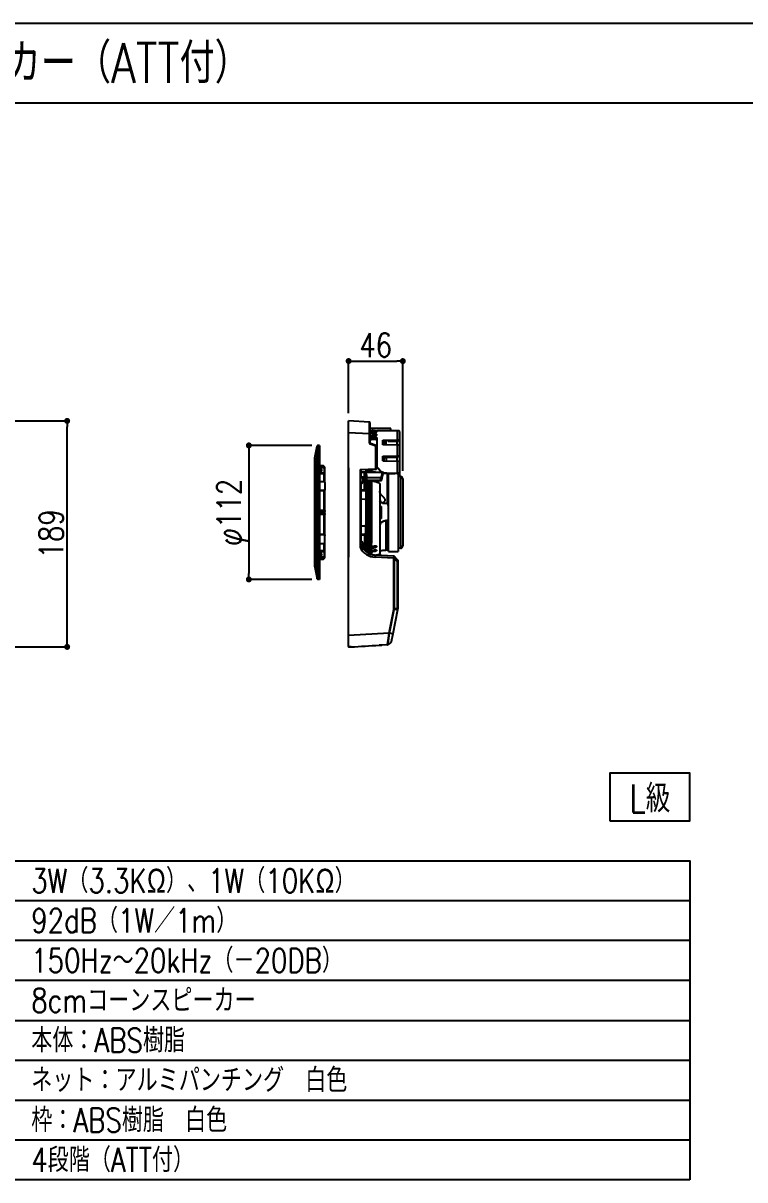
# Model space of a CAD drawing. Header units: millimetres. Extents: x 14 to 828, y 15 to 581.
# Drawn here: x 566.5 to 656.9, y 186.4 to 331.4 of the extents above; entities that cross this region are included whole.
import ezdxf
from ezdxf.enums import TextEntityAlignment as Align

# ---------------------------------------------------------------- set-up
doc = ezdxf.new("R2010")
doc.units = ezdxf.units.MM
doc.header["$LTSCALE"] = 0.2
doc.layers.get('Defpoints').update_dxf_attribs({"color": 5})
for name, color, linetype in [('1_シンボル', 2, 'Continuous'), ('1_寸法', 7, 'Continuous'), ('1_文字', 3, 'Continuous'), ('1_表', 7, 'Continuous')]:
    doc.layers.add(name, color=color, linetype=linetype)
doc.styles.add('Dim', font='simplex.shx', dxfattribs={"width": 0.8, "bigfont": 'extfont2.shx'})
doc.styles.get("Standard").update_dxf_attribs({"font": 'simplex.shx', "width": 0.8, "bigfont": 'extfont2.shx'})
doc.dimstyles.new('1-1', dxfattribs={"dimtxt": 3, "dimasz": 0.75, "dimexe": 0, "dimexo": 1, "dimgap": 0.5, "dimtad": 1, "dimdec": 0, "dimtxsty": 'Dim', "dimblk": 'DOT', "dimcen": 2.5, "dimadec": 0, "dimazin": 0, "dimtfac": 1, "dimtdec": 0, "dimtix": 1, "dimtmove": 2, "dimatfit": 3, "dimldrblk": '引出', "dimfxl": 1, "dimlwd": -1, "dimlwe": -1, "dimarcsym": 0})

# ---------------------------------------------------------------- blocks, each defined once
blk = doc.blocks.new('_Dot')
at = {"color": 0, "linetype": 'ByBlock', "lineweight": -2}
blk.add_line((-0.5, 0), (-1, 0), dxfattribs=at)
at = {"color": 0, "linetype": 'ByBlock', "const_width": 0.5}
blk.add_lwpolyline([(-0.25, 0, 1), (0.25, 0, 1)], format="xyb", close=True, dxfattribs=at)
blk = doc.blocks.new('*D30')
at = {"layer": '1_寸法', "color": 0, "transparency": 16777216}
for p, q in [((607.26, 282.53), (607.26, 289.08)), ((608.01, 289.08), (613.3, 289.08)), ((614.05, 275.31), (614.05, 289.08))]:
    blk.add_line(p, q, dxfattribs=at)
at = {"layer": 'Defpoints', "color": 0, "transparency": 16777216}
for p in [(614.05, 289.08), (607.26, 281.53), (614.05, 274.31)]:
    blk.add_point(p, dxfattribs=at)
at = {"layer": '1_寸法', "color": 0, "transparency": 16777216, "xscale": 0.75, "yscale": 0.75, "zscale": 0.75, "rotation": 180}
blk.add_blockref('_Dot', (607.26, 289.08), dxfattribs=at)
at = {"layer": '1_寸法', "color": 0, "transparency": 16777216, "xscale": 0.75, "yscale": 0.75, "zscale": 0.75}
blk.add_blockref('_Dot', (614.05, 289.08), dxfattribs=at)
at = {"layer": '1_寸法', "color": 0, "transparency": 16777216, "insert": (610.65, 291.08), "char_height": 3, "attachment_point": 5, "style": 'Dim'}
blk.add_mtext('46', dxfattribs=at)
blk = doc.blocks.new('引出')
at = {"color": 0, "linetype": 'ByBlock', "lineweight": -2}
for p, q in [((-3.86, 1.04), (0, 0)), ((0, 0), (-1, 0))]:
    blk.add_line(p, q, dxfattribs=at)
blk = doc.blocks.new('*D31')
at = {"layer": '1_寸法', "color": 0, "transparency": 16777216}
for p, q in [((562.5, 281.58), (572, 281.58)), ((572, 254), (572, 280.83)), ((562.68, 253.25), (572, 253.25))]:
    blk.add_line(p, q, dxfattribs=at)
at = {"layer": 'Defpoints', "color": 0, "transparency": 16777216}
for p in [(561.5, 281.58), (572, 281.58), (561.68, 253.25)]:
    blk.add_point(p, dxfattribs=at)
at = {"layer": '1_寸法', "color": 0, "transparency": 16777216, "xscale": 0.75, "yscale": 0.75, "zscale": 0.75}
for p, rotation in [((572, 281.58), 90), ((572, 253.25), 270)]:
    blk.add_blockref('_Dot', p, dxfattribs=dict(at, rotation=rotation))
at = {"layer": '1_寸法', "color": 0, "transparency": 16777216, "insert": (570, 267.42), "char_height": 3, "attachment_point": 5, "rotation": 90, "style": 'Dim'}
blk.add_mtext('189', dxfattribs=at)
blk = doc.blocks.new('*D28')
at = {"layer": '1_寸法', "color": 0, "transparency": 16777216}
for p, q in [((602.63, 278.51), (594.76, 278.51)), ((594.76, 277.76), (594.76, 262.46)), ((602.63, 261.71), (594.76, 261.71))]:
    blk.add_line(p, q, dxfattribs=at)
at = {"layer": 'Defpoints', "color": 0, "transparency": 16777216}
for p in [(603.63, 278.51), (594.76, 261.71), (603.63, 261.71)]:
    blk.add_point(p, dxfattribs=at)
at = {"layer": '1_寸法', "color": 0, "transparency": 16777216, "xscale": 0.75, "yscale": 0.75, "zscale": 0.75}
for p, rotation in [((594.76, 278.51), 90), ((594.76, 261.71), 270)]:
    blk.add_blockref('_Dot', p, dxfattribs=dict(at, rotation=rotation))
at = {"layer": '1_寸法', "color": 0, "transparency": 16777216, "insert": (592.76, 270.11), "char_height": 3, "attachment_point": 5, "rotation": 90, "style": 'Dim'}
blk.add_mtext('φ112', dxfattribs=at)

msp = doc.modelspace()

# ---------------------------------------------------------------- linework, layer by layer
at = {"layer": '1_シンボル', "color": 7}
for p, q in [((607.26, 253.3), (607.26, 281.58)), ((609.89, 281.44), (607.26, 281.58)), ((609.96, 278.81), (609.96, 281.37)), ((609.89, 279.95), (607.26, 280.08)), ((609.89, 278.81), (609.89, 279.95)), ((609.96, 279.95), (609.89, 279.95)), ((612.54, 280.61), (609.96, 280.61)), ((609.96, 280.23), (610.03, 280.23)), ((610.03, 279.4), (610.03, 280.21)), ((610.33, 280.36), (610.18, 280.36)), ((610.33, 280.21), (610.26, 280.21)), ((610.26, 280.21), (610.26, 279.96)), ((610.77, 280.17), (610.26, 280.17)), ((610.33, 279.96), (610.26, 279.96)), ((610.33, 280.21), (610.33, 280.36)), ((610.33, 279.79), (610.33, 279.96)), ((610.61, 280.33), (610.42, 280.35)), ((610.42, 280.35), (610.42, 280.21)), ((610.61, 280.18), (610.42, 280.21)), ((610.61, 279.92), (610.42, 279.95)), ((610.42, 279.95), (610.42, 279.78)), ((610.61, 280.33), (610.61, 280.18)), ((610.61, 279.92), (610.61, 279.76)), ((613.4, 280.33), (610.78, 280.32)), ((610.78, 280.17), (610.78, 280.32)), ((610.78, 279.75), (610.78, 279.91)), ((612.54, 280.33), (612.54, 280.61)), ((613.4, 279.19), (613.4, 280.33)), ((613.69, 274.61), (613.69, 280.27)), ((603.03, 276.96), (603.31, 278.42)), ((603.31, 261.79), (603.31, 278.42)), ((603.41, 278.51), (603.41, 261.71)), ((603.63, 278.51), (603.41, 278.51)), ((603.63, 278.51), (603.63, 261.71)), ((609.96, 278.81), (609.89, 278.81)), ((610.67, 278.42), (609.99, 278.66)), ((610.69, 278.49), (610.01, 278.73)), ((610.33, 279.37), (610.19, 279.36)), ((610.19, 279.25), (610.19, 279.36)), ((610.63, 279.26), (610.19, 279.25)), ((610.33, 279.79), (610.26, 279.79)), ((610.26, 279.79), (610.26, 279.54)), ((610.77, 279.75), (610.26, 279.74)), ((610.33, 279.54), (610.26, 279.54)), ((610.33, 279.37), (610.33, 279.54)), ((610.61, 279.76), (610.42, 279.78)), ((610.61, 279.5), (610.42, 279.53)), ((610.42, 279.53), (610.42, 279.36)), ((610.61, 279.34), (610.42, 279.36)), ((610.61, 279.5), (610.61, 279.34)), ((610.63, 279.33), (610.61, 279.34)), ((610.63, 279.26), (610.63, 279.33)), ((610.67, 275.57), (610.67, 278.42)), ((610.74, 278.42), (610.67, 278.42)), ((610.74, 275.57), (610.74, 278.42)), ((610.78, 279.48), (610.78, 275.86)), ((611.53, 279.17), (613.4, 279.19)), ((611.53, 278.58), (611.53, 279.17)), ((613.36, 279.12), (611.53, 279.1)), ((611.66, 279.09), (611.53, 279.09)), ((613.4, 278.54), (611.53, 278.58)), ((611.66, 279.09), (611.66, 278.57)), ((611.7, 279.09), (611.91, 279.05)), ((611.7, 278.57), (611.7, 279.09)), ((611.91, 279.05), (611.91, 278.57)), ((612.21, 279.1), (612.21, 279)), ((613.18, 279.01), (612.21, 279)), ((613.33, 278.54), (613.33, 279.12)), ((613.36, 279.11), (613.33, 279.11)), ((613.36, 278.94), (613.33, 278.93)), ((613.36, 278.85), (613.33, 278.85)), ((613.36, 278.54), (613.36, 279.12)), ((613.36, 279.11), (613.69, 279.12)), ((613.4, 277.17), (613.4, 278.54)), ((603.03, 276.96), (603.03, 263.25)), ((610.78, 277.05), (610.74, 277.05)), ((610.74, 277), (610.78, 277)), ((611.53, 277.15), (613.4, 277.17)), ((611.53, 276.56), (611.53, 277.15)), ((613.36, 277.1), (611.53, 277.08)), ((611.64, 277.07), (611.53, 277.07)), ((611.64, 277.07), (611.64, 276.56)), ((611.7, 277.06), (611.79, 277.04)), ((611.7, 276.56), (611.7, 277.06)), ((611.79, 277.01), (611.79, 277.04)), ((613.33, 277.03), (611.79, 277.01)), ((611.79, 277.01), (611.95, 276.96)), ((613.33, 276.98), (611.95, 276.96)), ((611.95, 276.96), (611.95, 276.55)), ((613.33, 276.52), (613.33, 277.1)), ((613.36, 276.52), (613.36, 277.1)), ((613.36, 277.1), (613.69, 277.1)), ((602.98, 276.8), (602.98, 263.42)), ((603.03, 276.8), (602.98, 276.8)), ((603.03, 263.27), (603.03, 276.95)), ((604.07, 275.96), (603.63, 275.97)), ((604.07, 275.95), (603.63, 275.96)), ((603.63, 275.83), (604.07, 275.83)), ((603.63, 275.73), (604.07, 275.73)), ((603.75, 275.53), (603.63, 275.53)), ((604.07, 275.95), (604.07, 275.96)), ((604.07, 275.95), (604.07, 275.83)), ((604.07, 275.73), (604.18, 275.64)), ((604.23, 275.84), (604.12, 275.94)), ((604.13, 275.93), (604.13, 275.81)), ((604.24, 275.83), (604.13, 275.93)), ((604.13, 275.81), (604.24, 275.72)), ((604.18, 275.64), (604.18, 275.04)), ((604.24, 275.72), (604.24, 275.83)), ((604.26, 273.94), (604.26, 275.79)), ((607.23, 275.7), (607.23, 264.52)), ((607.23, 275.7), (607.26, 275.7)), ((608.69, 275.5), (610.67, 275.57)), ((608.69, 275.5), (608.69, 265.7)), ((610.74, 275.57), (610.67, 275.57)), ((610.87, 275.73), (611.43, 275.17)), ((610.87, 275.66), (610.87, 275.73)), ((611.36, 275.17), (610.87, 275.66)), ((611.53, 276.56), (613.4, 276.52)), ((613.4, 275.05), (613.4, 276.52)), ((603.75, 275.44), (603.63, 275.44)), ((603.63, 275.24), (603.75, 275.24)), ((604.18, 275.04), (603.63, 275.04)), ((604.18, 274.93), (603.63, 274.94)), ((603.75, 275.44), (603.75, 275.24)), ((604.18, 273.98), (604.18, 274.93)), ((610.67, 275.5), (608.76, 275.43)), ((608.76, 275.43), (608.76, 265.97)), ((608.76, 275.07), (608.83, 275.07)), ((609.28, 274.54), (608.76, 274.54)), ((608.83, 274.54), (608.83, 275.43)), ((608.83, 275.17), (611.53, 275.17)), ((609.25, 275.16), (608.83, 275.17)), ((609.06, 274.39), (609.06, 273.94)), ((609.25, 272.81), (609.25, 275.16)), ((609.28, 272.93), (609.28, 275.13)), ((611.49, 275.11), (609.28, 275.11)), ((609.33, 274.99), (609.33, 274.09)), ((609.43, 274.99), (609.33, 274.99)), ((609.43, 274.09), (609.33, 274.09)), ((609.4, 275.45), (609.4, 275.17)), ((609.4, 274.09), (609.4, 271.79)), ((609.43, 275.46), (609.43, 275.17)), ((609.47, 275.35), (609.43, 275.35)), ((609.43, 275.26), (609.47, 275.26)), ((609.43, 274.99), (609.43, 274.09)), ((610.49, 274.09), (609.43, 274.09)), ((610.49, 274.09), (609.43, 274.08)), ((609.43, 274.09), (609.43, 266.28)), ((611.29, 274.08), (609.43, 274.06)), ((609.47, 275.46), (609.47, 275.17)), ((609.47, 274.96), (609.47, 274.12)), ((609.47, 274.06), (609.47, 266.79)), ((609.52, 274.8), (609.52, 274.8)), ((609.55, 274.62), (609.52, 274.62)), ((609.52, 274.47), (609.55, 274.47)), ((609.52, 274.28), (609.52, 274.28)), ((611.34, 274.46), (609.55, 274.45)), ((609.69, 275.46), (609.69, 275.17)), ((609.7, 275.32), (609.69, 275.32)), ((609.69, 275.23), (609.7, 275.23)), ((609.69, 274.07), (609.69, 273.6)), ((609.7, 275.46), (609.7, 275.17)), ((609.7, 274.07), (609.7, 266.79)), ((609.92, 275.47), (609.92, 275.17)), ((609.92, 275.47), (609.92, 275.17)), ((609.92, 275.29), (609.92, 275.29)), ((609.92, 275.2), (609.92, 275.2)), ((609.92, 274.07), (609.92, 266.79)), ((609.92, 274.07), (609.92, 266.79)), ((610.14, 275.48), (610.14, 275.17)), ((610.14, 274.07), (610.14, 266.79)), ((611.29, 274.1), (610.49, 274.09)), ((611.34, 274.46), (611.49, 275.11)), ((611.41, 274.29), (611.6, 275.08)), ((611.41, 274.28), (611.6, 275.08)), ((611.41, 274.29), (611.6, 275.07)), ((611.41, 274.42), (611.57, 275.07)), ((611.57, 275.06), (611.41, 274.4)), ((611.57, 275.06), (611.41, 274.39)), ((611.49, 275.11), (611.5, 275.17)), ((611.53, 275.17), (611.53, 275.17)), ((611.55, 275.17), (611.55, 275.17)), ((611.57, 275.08), (611.57, 275.08)), ((611.91, 274.99), (611.58, 274.99)), ((611.91, 275.04), (611.59, 275.04)), ((611.6, 275.08), (611.6, 275.08)), ((611.6, 275.08), (611.6, 275.08)), ((611.66, 275.07), (613.4, 275.05)), ((611.66, 275.07), (611.66, 275.04)), ((613.36, 274.98), (612.07, 274.99)), ((612.13, 271.22), (612.13, 274.78)), ((612.21, 274.99), (612.21, 265.41)), ((612.25, 274.61), (612.21, 274.61)), ((612.25, 274.98), (613.04, 274.98)), ((612.25, 265.23), (612.25, 274.98)), ((613.36, 274.97), (613.36, 274.98)), ((613.36, 274.97), (613.69, 274.97)), ((613.45, 274.97), (613.45, 265.23)), ((613.75, 274.61), (613.45, 274.61)), ((613.75, 274.61), (613.75, 265.61)), ((614.05, 274.31), (614.05, 265.91)), ((603.63, 273.99), (604.14, 273.99)), ((603.63, 272.88), (604.14, 272.88)), ((603.63, 272.85), (604.14, 272.85)), ((604.14, 272.88), (604.14, 272.85)), ((604.18, 270.37), (604.18, 272.85)), ((604.26, 272.9), (604.26, 272.91)), ((604.26, 270.36), (604.26, 272.9)), ((604.29, 273.86), (604.29, 272.98)), ((608.76, 273.79), (608.91, 273.79)), ((608.83, 266.42), (608.83, 273.79)), ((608.83, 272.94), (609.28, 272.94)), ((609.25, 272.81), (608.83, 272.81)), ((609.28, 273.95), (609.4, 273.95)), ((609.28, 273.84), (609.4, 273.84)), ((609.69, 273.6), (609.69, 266.79)), ((611.16, 273.6), (611.16, 264.92)), ((607.23, 271.62), (607.26, 271.62)), ((607.23, 271.22), (607.26, 271.22)), ((608.83, 271.8), (609.4, 271.79)), ((612.13, 271.22), (611.52, 271.24)), ((604.18, 270.37), (603.63, 270.38)), ((603.63, 270.31), (604.07, 270.3)), ((603.63, 270.23), (604.07, 270.22)), ((604.07, 269.99), (603.63, 269.98)), ((604.07, 269.92), (603.63, 269.91)), ((604.18, 269.85), (603.63, 269.84)), ((604.07, 270.3), (604.18, 270.3)), ((604.07, 270.22), (604.07, 269.99)), ((604.18, 269.92), (604.07, 269.92)), ((604.13, 270.22), (604.13, 269.99)), ((604.13, 270.22), (604.24, 270.22)), ((604.24, 269.99), (604.13, 269.99)), ((604.18, 267.36), (604.18, 269.85)), ((604.24, 269.99), (604.24, 270.22)), ((604.26, 270.36), (604.26, 270.22)), ((604.26, 269.99), (604.26, 270.22)), ((604.26, 269.99), (604.26, 269.85)), ((604.26, 269.99), (604.26, 269.99)), ((604.26, 267.31), (604.26, 269.85)), ((611.25, 270.85), (611.16, 270.86)), ((611.25, 270.85), (611.25, 269.36)), ((611.25, 270.85), (611.33, 270.85)), ((611.33, 270.85), (611.37, 270.85)), ((611.33, 269.36), (611.33, 270.85)), ((611.37, 270.85), (611.38, 270.85)), ((611.37, 269.36), (611.37, 270.85)), ((611.38, 269.36), (611.38, 270.85)), ((607.26, 269), (607.23, 269)), ((607.26, 268.59), (607.23, 268.59)), ((608.83, 268.41), (609.4, 268.43)), ((609.4, 266.22), (609.4, 268.43)), ((611.25, 269.36), (611.16, 269.36)), ((611.33, 269.36), (611.25, 269.36)), ((611.37, 269.36), (611.33, 269.36)), ((611.38, 269.36), (611.37, 269.36)), ((611.89, 269.11), (611.9, 269.08)), ((611.9, 269.08), (611.9, 265.35)), ((612.17, 265.36), (612.17, 269.16)), ((603.63, 267.37), (604.14, 267.37)), ((603.63, 267.33), (604.14, 267.33)), ((604.14, 267.37), (604.14, 267.33)), ((604.29, 266.35), (604.29, 267.23)), ((608.83, 267.4), (609.25, 267.41)), ((609.28, 267.27), (608.83, 267.27)), ((609.25, 267.41), (609.25, 265.36)), ((609.28, 267.29), (609.28, 265.33)), ((609.47, 267.17), (609.69, 267.17)), ((603.63, 266.22), (604.14, 266.22)), ((604.18, 265.28), (604.18, 266.23)), ((604.26, 264.43), (604.26, 266.27)), ((608.76, 266.42), (608.91, 266.42)), ((609.06, 266.27), (609.06, 265.69)), ((609.06, 265.67), (609.28, 265.67)), ((609.4, 266.37), (609.28, 266.37)), ((609.4, 266.27), (609.28, 266.26)), ((609.28, 265.78), (609.32, 265.78)), ((609.28, 265.61), (609.32, 265.61)), ((609.43, 265.91), (609.32, 265.9)), ((609.32, 265.9), (609.32, 265.29)), ((609.54, 265.91), (609.43, 265.91)), ((609.58, 266.79), (609.47, 266.79)), ((609.54, 265.91), (609.54, 265.12)), ((609.54, 265.84), (609.55, 265.84)), ((609.54, 265.56), (609.55, 265.56)), ((609.66, 265.91), (609.55, 265.91)), ((609.55, 265.91), (609.55, 265.11)), ((609.69, 266.79), (609.58, 266.79)), ((609.77, 265.9), (609.66, 265.91)), ((609.81, 266.79), (609.7, 266.79)), ((609.77, 265.9), (609.77, 264.98)), ((609.77, 265.9), (609.77, 264.98)), ((609.77, 265.85), (609.77, 265.85)), ((609.77, 265.59), (609.77, 265.59)), ((609.92, 266.79), (609.81, 266.79)), ((610.03, 266.79), (609.92, 266.79)), ((609.99, 265.87), (610.14, 265.88)), ((609.99, 265.88), (609.99, 264.88)), ((609.99, 265.62), (610.14, 265.64)), ((610.14, 265.37), (609.99, 265.36)), ((610.14, 266.79), (610.03, 266.79)), ((610.14, 265.88), (610.14, 266.52)), ((610.14, 265.37), (610.14, 265.64)), ((610.62, 265.71), (610.62, 265.91)), ((610.62, 265.26), (610.62, 265.41)), ((610.76, 265.83), (610.76, 265.82)), ((610.76, 265.35), (610.76, 265.34)), ((612.17, 265.36), (611.9, 265.35)), ((612.25, 265.61), (612.21, 265.61)), ((613.75, 265.61), (613.45, 265.61)), ((604.18, 265.28), (603.63, 265.28)), ((604.18, 265.18), (603.63, 265.17)), ((603.75, 264.97), (603.63, 264.97)), ((603.63, 264.78), (603.75, 264.78)), ((603.63, 264.69), (603.75, 264.69)), ((604.07, 264.48), (603.63, 264.48)), ((604.07, 264.38), (603.63, 264.38)), ((603.63, 264.25), (604.07, 264.27)), ((603.63, 264.25), (604.07, 264.26)), ((603.75, 264.97), (603.75, 264.87)), ((603.75, 264.87), (603.75, 264.78)), ((604.18, 264.58), (604.07, 264.48)), ((604.07, 264.38), (604.07, 264.27)), ((604.07, 264.27), (604.07, 264.26)), ((604.23, 264.37), (604.12, 264.27)), ((604.12, 264.27), (604.23, 264.37)), ((604.24, 264.5), (604.13, 264.4)), ((604.13, 264.4), (604.13, 264.28)), ((604.13, 264.28), (604.24, 264.38)), ((604.18, 265.18), (604.18, 264.58)), ((604.24, 264.38), (604.24, 264.5)), ((607.23, 264.52), (607.26, 264.52)), ((609.55, 265.33), (609.54, 265.33)), ((609.55, 265.12), (609.55, 265.11)), ((609.77, 265.35), (609.77, 265.35)), ((609.77, 265.15), (609.77, 265.14)), ((610.14, 265.19), (609.99, 265.17)), ((610.14, 265.19), (610.14, 264.84)), ((610.58, 264.76), (610.59, 264.76)), ((612.93, 264.64), (610.59, 264.76)), ((610.59, 264.76), (610.59, 264.76)), ((610.59, 264.55), (610.59, 264.49)), ((612.93, 264.37), (610.59, 264.49)), ((612.25, 265.23), (613.45, 265.23)), ((612.93, 264.64), (612.93, 264.64)), ((612.98, 264.37), (612.93, 264.37)), ((612.93, 264.37), (612.93, 264.36)), ((612.93, 264.36), (612.98, 264.36)), ((612.93, 258.08), (612.93, 264.36)), ((613.39, 264.18), (612.98, 264.61)), ((612.98, 264.61), (612.98, 264.61)), ((612.98, 264.37), (612.98, 264.36)), ((613.39, 263.93), (612.98, 264.36)), ((612.98, 264.36), (612.98, 258.08)), ((613.39, 263.93), (613.41, 263.93)), ((613.39, 258.03), (613.39, 263.93)), ((613.41, 264.13), (613.41, 258.03)), ((603.03, 263.42), (602.98, 263.42)), ((603.03, 263.25), (603.31, 261.79)), ((603.63, 261.71), (603.41, 261.71)), ((612.33, 255), (612.91, 257.94)), ((612.38, 254.99), (612.96, 257.93)), ((613.37, 257.89), (612.78, 254.91)), ((613.39, 257.88), (612.8, 254.9)), ((612.98, 258.08), (612.93, 258.08)), ((613.37, 257.89), (612.96, 257.93)), ((613.39, 258.04), (612.98, 258.08)), ((613.37, 257.89), (613.37, 257.89)), ((613.39, 258.04), (613.41, 258.04)), ((613.41, 258.03), (613.39, 258.03)), ((613.39, 257.88), (613.39, 257.88)), ((607.26, 254.73), (612.33, 255)), ((612.57, 253.85), (612.17, 253.51)), ((612.33, 255), (612.33, 255)), ((612.38, 254.99), (612.33, 255)), ((612.33, 255), (612.38, 254.99)), ((612.78, 254.91), (612.38, 254.99)), ((612.38, 254.99), (612.38, 254.99)), ((612.8, 254.9), (612.6, 253.89)), ((612.13, 253.49), (611.4, 253.45)), ((611.4, 253.45), (611.4, 253.45))]:
    msp.add_line(p, q, dxfattribs=at)
for points in [[(609.89, 279.95), (609.89, 280.6), (609.89, 281.35), (609.89, 281.44), (609.89, 281.44)], [(610.63, 279.33), (610.66, 279.33), (610.7, 279.31), (610.72, 279.3), (610.74, 279.28), (610.75, 279.27), (610.77, 279.25), (610.78, 279.22), (610.78, 279.2), (610.78, 279.18)], [(608.69, 275.5), (608.73, 275.46), (608.75, 275.44), (608.76, 275.43), (608.76, 275.43), (608.76, 275.43)], [(610.14, 275.26), (610.57, 275.2), (610.75, 275.17)], [(610.25, 274.07), (610.54, 274), (610.76, 273.94), (610.83, 273.92), (610.95, 273.88), (610.99, 273.86), (611.03, 273.84), (611.06, 273.82), (611.09, 273.8), (611.11, 273.78), (611.13, 273.75), (611.14, 273.72), (611.15, 273.68), (611.16, 273.64), (611.16, 273.6)], [(611.29, 274.1), (611.29, 274.13), (611.3, 274.24), (611.34, 274.46)], [(611.29, 274.08), (611.32, 274.09), (611.34, 274.1), (611.36, 274.13), (611.37, 274.16), (611.39, 274.22), (611.41, 274.28)], [(611.29, 274.1), (611.31, 274.1), (611.33, 274.11), (611.35, 274.13), (611.36, 274.15)], [(611.36, 274.15), (611.37, 274.2), (611.39, 274.31), (611.41, 274.42)], [(611.36, 274.15), (611.36, 274.15), (611.36, 274.14), (611.36, 274.14), (611.36, 274.14), (611.36, 274.14), (611.36, 274.14), (611.37, 274.15), (611.37, 274.15), (611.38, 274.17), (611.39, 274.23), (611.41, 274.29)], [(611.41, 274.4), (611.39, 274.32), (611.38, 274.25), (611.37, 274.22), (611.37, 274.2)], [(611.41, 274.39), (611.38, 274.27), (611.37, 274.22), (611.37, 274.21), (611.37, 274.21)], [(611.37, 274.2), (611.37, 274.19), (611.37, 274.19), (611.37, 274.19), (611.37, 274.19), (611.37, 274.19), (611.37, 274.19), (611.38, 274.19), (611.38, 274.2), (611.39, 274.22), (611.41, 274.29)], [(611.5, 275.17), (611.53, 275.17), (611.55, 275.15), (611.57, 275.13), (611.57, 275.11), (611.57, 275.08), (611.57, 275.06)], [(611.57, 275.08), (611.57, 275.08), (611.57, 275.08), (611.57, 275.08), (611.57, 275.06)], [(612.21, 274.75), (612.2, 274.8), (612.19, 274.85), (612.17, 274.89), (612.14, 274.94), (612.1, 274.97), (612.05, 275.01), (612, 275.03), (611.94, 275.04), (611.91, 275.04)], [(612.13, 274.78), (612.13, 274.82), (612.12, 274.86), (612.09, 274.9), (612.07, 274.93), (612.03, 274.96), (611.99, 274.97), (611.95, 274.99), (611.91, 274.99)], [(609.58, 273.67), (609.55, 273.66), (609.52, 273.65), (609.49, 273.64), (609.48, 273.62), (609.47, 273.6)], [(609.69, 273.6), (609.69, 273.62), (609.67, 273.64), (609.66, 273.65), (609.64, 273.66), (609.6, 273.67), (609.58, 273.67)], [(609.81, 273.67), (609.77, 273.66), (609.75, 273.65), (609.73, 273.65), (609.71, 273.63), (609.7, 273.61), (609.7, 273.6)], [(609.92, 273.6), (609.91, 273.62), (609.9, 273.64), (609.88, 273.65), (609.87, 273.65), (609.85, 273.66), (609.81, 273.67)], [(610.03, 273.67), (610, 273.66), (609.97, 273.65), (609.94, 273.64), (609.93, 273.62), (609.92, 273.6)], [(610.14, 273.6), (610.14, 273.62), (610.12, 273.64), (610.11, 273.65), (610.09, 273.65), (610.07, 273.66), (610.03, 273.67)], [(611.59, 271.25), (611.68, 271.35), (611.72, 271.4), (611.77, 271.46), (611.81, 271.51), (611.83, 271.56), (611.84, 271.61), (611.85, 271.65), (611.84, 271.7), (611.83, 271.75), (611.81, 271.8), (611.77, 271.85), (611.74, 271.9), (611.71, 271.93), (611.65, 272), (611.52, 272.13), (611.45, 272.2), (611.38, 272.28), (611.32, 272.36), (611.26, 272.44), (611.22, 272.51), (611.19, 272.58), (611.17, 272.65), (611.16, 272.7), (611.16, 272.76)], [(609.43, 271.74), (609.42, 271.76), (609.42, 271.77), (609.41, 271.78), (609.41, 271.78), (609.4, 271.79)], [(611.16, 272.07), (611.16, 271.88), (611.17, 271.78), (611.17, 271.73), (611.18, 271.68), (611.19, 271.64), (611.2, 271.59), (611.22, 271.55), (611.25, 271.51), (611.27, 271.47), (611.31, 271.43), (611.34, 271.4), (611.38, 271.37), (611.43, 271.34), (611.53, 271.28), (611.59, 271.25)], [(611.52, 271.24), (611.43, 271.29), (611.34, 271.34), (611.27, 271.4), (611.21, 271.45), (611.16, 271.52)], [(611.59, 271.25), (611.58, 271.25), (611.56, 271.24), (611.55, 271.24), (611.52, 271.24)], [(609.43, 268.48), (609.42, 268.45), (609.42, 268.44), (609.41, 268.43), (609.41, 268.43), (609.4, 268.43)], [(611.16, 268.7), (611.2, 268.75), (611.26, 268.81), (611.33, 268.87), (611.42, 268.92), (611.52, 268.97), (611.62, 269.02), (611.75, 269.07), (611.89, 269.11)], [(611.9, 269.08), (611.74, 269.03), (611.67, 269), (611.6, 268.97), (611.53, 268.93), (611.47, 268.9), (611.41, 268.86), (611.35, 268.82), (611.3, 268.78), (611.26, 268.73), (611.23, 268.68), (611.2, 268.62), (611.19, 268.57), (611.17, 268.51), (611.17, 268.44), (611.16, 268.38), (611.16, 268.26), (611.16, 268.15)], [(612.21, 269.44), (612.21, 269.35), (612.2, 269.27), (612.19, 269.22), (612.18, 269.19)], [(609.28, 267.29), (609.28, 267.31), (609.27, 267.35), (609.25, 267.41)], [(608.76, 265.97), (608.75, 265.92), (608.74, 265.86), (608.73, 265.81), (608.72, 265.77), (608.69, 265.7)], [(609.14, 265.47), (609.11, 265.51), (609.09, 265.55), (609.07, 265.6), (609.06, 265.64), (609.06, 265.69)], [(609.47, 266.79), (609.47, 266.68), (609.48, 266.56), (609.48, 266.49), (609.47, 266.43), (609.46, 266.36), (609.44, 266.3), (609.42, 266.24), (609.38, 266.17), (609.35, 266.09), (609.34, 266.05), (609.33, 266), (609.32, 265.95), (609.32, 265.9)], [(609.65, 266.26), (609.62, 266.17), (609.58, 266.08), (609.56, 266.02), (609.55, 265.98), (609.54, 265.94), (609.54, 265.91)], [(609.65, 266.26), (609.64, 266.2), (609.6, 266.11), (609.58, 266.05), (609.57, 266.01), (609.56, 265.96), (609.55, 265.91)], [(609.7, 266.52), (609.69, 266.44), (609.67, 266.33), (609.65, 266.26)], [(609.69, 266.79), (609.69, 266.7), (609.7, 266.55), (609.7, 266.52)], [(609.92, 266.79), (609.93, 266.65), (609.92, 266.58), (609.92, 266.48), (609.91, 266.4), (609.9, 266.32), (609.88, 266.23), (609.85, 266.13), (609.82, 266.04), (609.8, 265.99), (609.78, 265.93), (609.77, 265.9)], [(609.92, 266.79), (609.92, 266.65), (609.91, 266.59), (609.91, 266.48), (609.9, 266.4), (609.89, 266.32), (609.87, 266.23), (609.84, 266.14), (609.81, 266.04), (609.79, 265.99), (609.77, 265.93), (609.77, 265.9)], [(609.88, 265.9), (609.85, 265.9), (609.77, 265.9)], [(609.99, 265.88), (609.93, 265.89), (609.9, 265.9), (609.88, 265.9)], [(610.14, 266.79), (610.14, 266.66), (610.14, 266.59), (610.13, 266.48), (610.13, 266.4), (610.12, 266.32), (610.1, 266.22), (610.07, 266.12), (610.04, 266.01), (610.01, 265.95), (609.99, 265.88)], [(610.62, 265.91), (610.67, 265.9), (610.7, 265.9), (610.72, 265.88), (610.74, 265.86), (610.75, 265.84), (610.76, 265.83)], [(610.76, 265.82), (610.75, 265.8), (610.74, 265.78), (610.72, 265.76), (610.69, 265.74), (610.64, 265.72), (610.62, 265.71)], [(610.62, 265.41), (610.65, 265.41), (610.69, 265.4), (610.72, 265.4), (610.74, 265.39), (610.75, 265.37), (610.76, 265.35)], [(610.59, 264.76), (610.59, 264.76), (610.59, 264.76), (610.59, 264.75), (610.6, 264.71), (610.6, 264.64), (610.6, 264.6), (610.59, 264.57), (610.59, 264.55)], [(610.76, 265.34), (610.75, 265.33), (610.74, 265.31), (610.73, 265.3), (610.7, 265.29), (610.66, 265.27), (610.62, 265.26)], [(611.1, 264.83), (611.06, 264.82), (611.02, 264.81), (610.92, 264.78), (610.72, 264.75)], [(611.15, 264.87), (611.12, 264.85), (611.1, 264.83)], [(611.16, 264.92), (611.15, 264.89), (611.15, 264.87)], [(611.9, 265.35), (611.72, 265.34), (611.56, 265.32), (611.4, 265.3), (611.33, 265.28), (611.27, 265.27), (611.22, 265.26), (611.2, 265.24), (611.18, 265.23), (611.16, 265.22), (611.16, 265.2)], [(612.93, 264.64), (612.93, 264.64), (612.93, 264.64), (612.93, 264.56), (612.93, 264.49), (612.93, 264.41), (612.93, 264.37)], [(612.98, 264.61), (612.98, 264.6), (612.99, 264.56), (612.99, 264.52), (612.98, 264.41), (612.98, 264.37)], [(613.39, 264.18), (613.39, 264.18), (613.39, 264.18), (613.39, 264.14), (613.39, 264.06), (613.39, 263.93)], [(612.13, 253.49), (612.13, 253.49), (612.13, 253.49), (612.13, 253.49), (612.13, 253.5), (612.14, 253.58), (612.18, 253.8), (612.25, 254.34), (612.33, 255)], [(612.17, 253.51), (612.17, 253.51), (612.17, 253.51), (612.19, 253.6), (612.21, 253.7), (612.25, 253.98), (612.34, 254.67), (612.38, 254.99)], [(612.78, 254.91), (612.58, 253.89), (612.57, 253.85)], [(607.56, 253.26), (607.46, 253.25), (607.38, 253.25), (607.34, 253.26), (607.31, 253.26), (607.29, 253.27), (607.27, 253.28), (607.26, 253.29), (607.26, 253.3)], [(607.26, 253.3), (607.26, 253.28), (607.28, 253.27), (607.3, 253.26), (607.32, 253.26), (607.36, 253.25), (607.43, 253.25), (607.56, 253.26)], [(611.4, 253.45), (611.4, 253.45), (611.4, 253.45), (611.4, 253.45), (611.39, 253.45), (611.35, 253.46), (611.31, 253.47), (611.26, 253.47), (611.19, 253.48), (611.1, 253.47)], [(611.1, 253.47), (611.19, 253.48), (611.25, 253.47), (611.31, 253.47), (611.35, 253.46), (611.38, 253.46), (611.4, 253.45), (611.4, 253.45), (611.4, 253.45), (611.4, 253.45)]]:
    msp.add_lwpolyline(points, dxfattribs=at)
for points in [[(603.91, 275.39, 0.030273), (603.91, 275.4, 0.03021), (603.91, 275.42, 0.029478), (603.9, 275.43, 0.029089), (603.9, 275.44, 0.028551), (603.89, 275.46, 0.02773), (603.88, 275.47, 0.026887), (603.87, 275.48, 0.02619), (603.86, 275.49, 0.025393), (603.84, 275.5, 0.024677), (603.83, 275.51, 0.024148), (603.81, 275.51, 0.023625), (603.8, 275.52, 0.022968), (603.78, 275.52, 0.023012), (603.76, 275.53, 0.022744), (603.75, 275.53)], [(604.13, 275.81, -0.070526), (604.12, 275.8, -0.041562), (604.12, 275.79, -0.029403), (604.11, 275.77, -0.024268), (604.1, 275.76, -0.022857), (604.09, 275.74, -0.024501), (604.07, 275.73)], [(603.87, 275.48, -0.023174), (603.86, 275.47, -0.022435), (603.85, 275.46, -0.021734), (603.83, 275.46, -0.021174), (603.82, 275.45, -0.020366), (603.81, 275.45, -0.020442), (603.79, 275.44, -0.020652), (603.78, 275.44, -0.019901), (603.76, 275.44, -0.019006), (603.75, 275.44)], [(603.75, 275.24, 0.021724), (603.76, 275.24, 0.02257), (603.78, 275.24, 0.023727), (603.8, 275.25, 0.023324), (603.81, 275.25, 0.023181), (603.83, 275.26, 0.024096), (603.84, 275.27, 0.024884), (603.86, 275.28, 0.025723), (603.87, 275.29, 0.026582), (603.88, 275.3, 0.027411), (603.89, 275.31, 0.028119), (603.9, 275.33, 0.029052), (603.9, 275.34, 0.030479), (603.91, 275.36, 0.030227), (603.91, 275.37, 0.029381), (603.91, 275.39)], [(604.29, 273.86, 0.054035), (604.29, 273.89, 0.052544), (604.28, 273.91, 0.049807), (604.27, 273.93, 0.046268), (604.25, 273.95, 0.042857), (604.23, 273.96, 0.039796), (604.21, 273.97, 0.037161), (604.19, 273.98, 0.035654), (604.16, 273.99, 0.034844), (604.14, 273.99)], [(604.14, 272.88, 0.039413), (604.16, 272.89, 0.039797), (604.19, 272.89, 0.04062), (604.21, 272.9, 0.0417), (604.23, 272.92, 0.043257), (604.25, 272.93, 0.044971), (604.27, 272.95, 0.046362), (604.28, 272.97, 0.047913), (604.29, 273, 0.048919), (604.29, 273.02)], [(604.29, 272.98, -0.048999), (604.29, 272.96, -0.047985), (604.28, 272.94, -0.046567), (604.27, 272.91, -0.044812), (604.25, 272.89, -0.043246), (604.23, 272.88, -0.041822), (604.21, 272.86, -0.04042), (604.19, 272.85, -0.039745), (604.16, 272.85, -0.039357), (604.14, 272.85)], [(604.07, 270.3, -0.063811), (604.08, 270.3, -0.059495), (604.09, 270.29, -0.052851), (604.1, 270.29, -0.045954), (604.11, 270.28, -0.040019), (604.12, 270.27, -0.035418), (604.12, 270.26, -0.032136), (604.12, 270.25, -0.030022), (604.13, 270.24, -0.028925), (604.13, 270.22)], [(604.07, 270.3, -0.397542), (604.07, 270.29, -0.007618), (604.07, 270.29, -0.00277), (604.07, 270.27, -0.00162), (604.07, 270.26, -0.001198), (604.07, 270.24, -0.001032), (604.07, 270.22)], [(604.07, 269.92, 0.397542), (604.07, 269.92, 0.007618), (604.07, 269.93, 0.00277), (604.07, 269.94, 0.00162), (604.07, 269.96, 0.001198), (604.07, 269.97, 0.001032), (604.07, 269.99)], [(604.18, 270.37, -0.000997), (604.18, 270.35, -0.00117), (604.18, 270.33, -0.001618), (604.18, 270.32, -0.002839), (604.18, 270.31, -0.007722), (604.18, 270.3, -0.403906), (604.18, 270.3)], [(604.18, 269.92, 0.063858), (604.19, 269.92, 0.059539), (604.2, 269.92, 0.052866), (604.21, 269.93, 0.04593), (604.22, 269.94, 0.039986), (604.22, 269.95, 0.035403), (604.23, 269.96, 0.032126), (604.23, 269.97, 0.030013), (604.23, 269.98, 0.028909), (604.24, 269.99)], [(604.18, 269.92, -0.406613), (604.18, 269.92, -0.008198), (604.18, 269.91, -0.002981), (604.18, 269.9, -0.001685), (604.18, 269.88, -0.00118), (604.18, 269.86, -0.000993), (604.18, 269.85)], [(604.14, 267.37, -0.019931), (604.15, 267.37, -0.01997), (604.16, 267.36, -0.020072), (604.18, 267.36, -0.020241), (604.19, 267.36, -0.020462), (604.2, 267.35, -0.020727), (604.21, 267.35, -0.021051), (604.22, 267.34, -0.021404), (604.23, 267.33, -0.021872), (604.24, 267.33, -0.022241), (604.25, 267.32, -0.022645), (604.26, 267.31, -0.023061), (604.27, 267.3, -0.02347), (604.27, 267.29, -0.023897), (604.28, 267.27, -0.023341), (604.28, 267.26, -0.02188), (604.29, 267.25, -0.022203), (604.29, 267.24, -0.024294), (604.29, 267.23)], [(604.29, 267.19, 0.029526), (604.29, 267.21, 0.029239), (604.28, 267.22, 0.02886), (604.28, 267.24, 0.02838), (604.27, 267.25, 0.027787), (604.27, 267.26, 0.027161), (604.26, 267.27, 0.026602), (604.25, 267.28, 0.026027), (604.24, 267.29, 0.025454), (604.22, 267.3, 0.024945), (604.21, 267.31, 0.024493), (604.2, 267.32, 0.024139), (604.18, 267.32, 0.023398), (604.17, 267.33, 0.023366), (604.15, 267.33, 0.023412), (604.14, 267.33)], [(604.14, 266.22, 0.034972), (604.16, 266.23, 0.035712), (604.19, 266.23, 0.037427), (604.21, 266.24, 0.039701), (604.23, 266.25, 0.042869), (604.25, 266.27, 0.046425), (604.27, 266.29, 0.049562), (604.28, 266.3, 0.052404), (604.29, 266.33, 0.053896), (604.29, 266.35)], [(603.91, 264.83, 0.030231), (603.91, 264.84, 0.030034), (603.91, 264.86, 0.029187), (603.9, 264.87, 0.028704), (603.9, 264.89, 0.028102), (603.89, 264.9, 0.027248), (603.88, 264.91, 0.026399), (603.87, 264.92, 0.025717), (603.86, 264.93, 0.024957), (603.84, 264.94, 0.024293), (603.83, 264.95, 0.023824), (603.81, 264.96, 0.02337), (603.8, 264.96, 0.022791), (603.78, 264.97, 0.022909), (603.76, 264.97, 0.022719), (603.75, 264.97)], [(603.75, 264.69, 0.022775), (603.76, 264.69, 0.023005), (603.78, 264.69, 0.022998), (603.8, 264.69, 0.023504), (603.81, 264.7, 0.024122), (603.83, 264.7, 0.024679), (603.84, 264.71, 0.025332), (603.86, 264.72, 0.02619), (603.87, 264.73, 0.026956), (603.88, 264.74, 0.027735), (603.89, 264.76, 0.028591), (603.9, 264.77, 0.029252), (603.9, 264.78, 0.029458), (603.91, 264.8, 0.030238), (603.91, 264.81, 0.030252), (603.91, 264.83)], [(603.75, 264.78, -0.019891), (603.76, 264.78, -0.020117), (603.78, 264.77, -0.020062), (603.79, 264.77, -0.020313), (603.81, 264.77, -0.020776), (603.82, 264.76, -0.021229), (603.83, 264.76, -0.021645), (603.85, 264.75, -0.022163), (603.86, 264.74, -0.022826), (603.87, 264.73)], [(604.13, 264.4, 0.070526), (604.12, 264.41, 0.041562), (604.12, 264.43, 0.029403), (604.11, 264.44, 0.024268), (604.1, 264.46, 0.022857), (604.09, 264.47, 0.024501), (604.07, 264.48)], [(604.24, 264.5, 0.070549), (604.23, 264.51, 0.04151), (604.23, 264.52, 0.02934), (604.22, 264.54, 0.024313), (604.21, 264.55, 0.022891), (604.2, 264.57, 0.024514), (604.18, 264.58)]]:
    msp.add_lwpolyline(points, format="xyb", dxfattribs=at)
for centre, radius, start, end in [((609.88, 281.37), 0.075, 0, 87), ((610.34, 279.76), 0.595, 82.4707, 90.945), ((610.35, 279.62), 0.594, 82.9549, 91.4371), ((610.33, 279.35), 0.614, 81.1308, 89.3572), ((610.76, 281.51), 1.19, 262.4707, 270.945), ((610.75, 281.37), 1.2, 263.0139, 270.9071), ((610.79, 281.12), 1.21, 261.0891, 268.935), ((610.78, 280.2), 0.0297, 260.6156, 280.9308), ((610.78, 279.88), 0.0297, 78.6544, 98.9646), ((603.41, 278.4), 0.105, 90, 169.1918), ((610.04, 278.81), 0.15, 180.0007, 249.9992), ((610.03, 278.81), 0.075, 180, 250), ((610.35, 279.18), 0.609, 83.0566, 91.3309), ((610.33, 278.92), 0.614, 81.1308, 89.3572), ((610.35, 278.77), 0.594, 82.9549, 91.4371), ((610.75, 280.95), 1.2, 263.0139, 270.9071), ((610.79, 280.69), 1.21, 261.0891, 268.935), ((610.66, 278.42), 0.0752, 52.5287, 69.9703), ((610.66, 278.42), 0.0759, 35.1306, 52.4191), ((610.66, 278.42), 0.0754, 17.5431, 34.9544), ((610.66, 278.42), 0.075, 0, 17.5), ((610.78, 279.78), 0.0297, 260.6156, 280.9308), ((610.78, 279.45), 0.0297, 78.6544, 98.9646), ((603.12, 276.95), 0.0912, 169.2667, 179.9318), ((604.07, 275.88), 0.075, 48.8244, 88.6491), ((601.58, 275.78), 2.5, 358.7883, 1.1213), ((604.11, 275.93), 0.0129, 354.9204, 44.0067), ((604.22, 275.83), 0.0129, 354.9298, 44.0333), ((604.18, 275.79), 0.075, 0, 48.8264), ((610.66, 275.58), 0.0874, 283.7522, 293.1934), ((610.66, 275.57), 0.075, 294, 0), ((611.07, 275.93), 0.291, 180.133, 225.5043), ((611.07, 275.86), 0.291, 180.1327, 225.5036), ((613.19, 276.61), 0.142, 322.3988, 0.1952), ((613.19, 276.55), 0.144, 349.2658, 359.9972), ((601.63, 274.98), 2.55, 358.9102, 1.1697), ((608.91, 274.39), 0.15, 0, 90), ((609.25, 275.13), 0.03, 0, 88.5), ((609.33, 274.95), 0.045, 90, 180), ((609.33, 274.14), 0.045, 180, 270), ((609.43, 274.95), 0.045, 21.1002, 90), ((609.43, 274.14), 0.045, 270, 338.8998), ((608.38, 274.54), 1.17, 12.9652, 21.1002), ((608.38, 274.54), 1.17, 338.8998, 347.0348), ((608.38, 274.54), 1.17, 3.6829, 12.9924), ((608.38, 274.54), 1.14, 356.2284, 3.7716), ((608.38, 274.54), 1.17, 347.0076, 356.3171), ((610.66, 275.57), 0.0759, 272.0416, 282.9118), ((611.31, 274.21), 0.0626, 345.872, 0.3667), ((611.53, 275.1), 0.075, 77.227, 89.9958), ((611.53, 275.1), 0.0747, 347.4492, 77.203), ((611.53, 275.1), 0.0664, 64.1333, 72.5905), ((611.53, 275.1), 0.0746, 346.3395, 64.7705), ((611.61, 275.06), 0.0404, 155.7453, 170.8675), ((611.64, 275.06), 0.0404, 155.7453, 170.8675), ((611.66, 275.37), 0.306, 258.8488, 269.382), ((613.75, 274.31), 0.3, 0, 90), ((608.91, 273.94), 0.15, 270, 0), ((608.55, 273.08), 0.757, 339.0093, 343.9349), ((609.07, 272.93), 0.215, 343.4723, 358.4745), ((608.99, 271.67), 0.442, 358.767, 8.4165), ((604.18, 270.22), 0.075, 0, 89), ((604.18, 269.99), 0.075, 271, 0), ((608.99, 268.54), 0.442, 351.5835, 1.233), ((608.29, 282.19), 13.57, 285.4046, 286.6876), ((608.22, 282), 13.44, 285.8689, 287.0546), ((611.07, 269.65), 1.2, 335.4877, 337.4439), ((610.71, 266.78), 2.29, 207.9406, 267.0751), ((610.74, 266.78), 2.07, 196.8096, 219.2662), ((608.91, 266.27), 0.15, 0, 90), ((609.41, 265.7), 0.356, 181.587, 188.7299), ((609.36, 265.7), 0.3, 189.2914, 218.9521), ((610.69, 266.78), 2.02, 218.9521, 263.5592), ((609.6, 265.65), 0.494, 197.2908, 201.5402), ((606.43, 266.7), 3.27, 356.8245, 1.489), ((607.11, 316.79), 51, 273.4063, 273.9458), ((602.86, 316.6), 51.47, 278.1323, 278.6715), ((606.69, 315.48), 50.22, 273.9347, 274.4829), ((612.16, 265.41), 0.045, 273.42, 360), ((613.75, 265.91), 0.3, 270, 0), ((601.59, 264.43), 2.48, 358.87, 1.2186), ((604.07, 264.33), 0.075, 271.3509, 311.1756), ((604.11, 264.28), 0.0129, 315.9828, 5.0813), ((601.63, 265.23), 2.56, 358.8308, 1.0867), ((604.18, 264.43), 0.075, 311.1707, 0), ((604.22, 264.38), 0.0129, 315.9667, 5.0702), ((609.96, 264.75), 0.14, 57.7227, 75.5269), ((603.24, 316.84), 52.1, 277.6113, 278.1433), ((610.7, 266.87), 2.11, 263.5595, 266.7696), ((612.92, 264.56), 0.075, 43.5, 87), ((612.92, 264.56), 0.0749, 42.4084, 86.9964), ((613.33, 264.13), 0.075, 0, 43.5), ((603.12, 263.27), 0.0912, 180.0682, 190.7333), ((603.41, 261.81), 0.105, 190.8082, 270), ((612.21, 258.08), 0.723, 348.6999, 0.0054), ((612.18, 258.08), 0.802, 348.8997, 359.8254), ((612.64, 258.03), 0.75, 348.9121, 359.8014), ((613.32, 257.6), 0.29, 75.1638, 79.2332), ((612.66, 258.03), 0.75, 348.7084, 0), ((612.52, 253.91), 0.075, 310.8558, 348.7084), ((577.11, 777.07), 524.7, 273.3261, 273.7134), ((612.12, 253.56), 0.0755, 273.0222, 310.9134), ((612.12, 253.56), 0.075, 273.0004, 310.862)]:
    msp.add_arc(centre, radius, start, end, dxfattribs=at)
for centre, major_axis, ratio, start_param, end_param in [((610.18, 280.21), (0.15, 0), 0.978148, 1.579523, 3.141593), ((613.39, 280.27), (0.3, 0.003), 0.207896, 6.281331, 7.834674), ((609.98, 278.66), (0.0257, 0.0705), 0.049188, 4.73029, 6.283185), ((610.18, 279.51), (0.15, 0), 0.978148, 3.141593, 4.729842), ((610.18, 279.4), (-0.15, 0.012), 0.977852, 0.081369, 1.669618), ((610.63, 279.11), (-0.15, 0.012), 0.977852, 3.222961, 4.811211), ((610.66, 278.42), (0.0257, 0.0705), 0.049188, 4.73029, 6.283185), ((611.66, 279.07), (0.075, 0), 0.207912, 0.927295, 1.570796), ((613.18, 278.86), (-0.15, 0.012), 0.977852, 3.222961, 4.811211), ((613.39, 279.13), (-0.3, -0.005), 0.207849, 3.137889, 4.691197), ((613.39, 278.48), (-0.3, 0.005), 0.207849, 3.145307, 4.698615), ((611.64, 277.06), (0.075, 0), 0.207912, 0.549575, 1.570796), ((613.39, 277.11), (-0.3, -0.005), 0.207849, 3.137889, 4.691197), ((604.07, 275.88), (-0.075, 0), 0.874654, 3.926991, 4.694936), ((604.07, 275.77), (0.075, 0), 0.857131, 0.785398, 1.553343), ((604.18, 275.67), (-0.0488, -0.0569), 0.364189, 1.193715, 2.739779), ((604.18, 275.67), (-0.075, 0), 0.5, 1.58825, 3.141593), ((604.18, 275.79), (-0.075, 0), 0.874654, 3.141593, 3.926991), ((604.18, 275.67), (0.075, 0), 0.857131, 0, 0.785398), ((610.66, 275.57), (-0.0026, 0.075), 0.052304, 3.141593, 4.710562), ((613.39, 276.46), (-0.3, 0.005), 0.207849, 3.145307, 4.698615), ((604.18, 275.07), (0.075, 0), 0.5, 4.729842, 6.283185), ((604.18, 274.87), (0.075, 0), 0.842417, 0, 1.553343), ((611.35, 274.46), (0.059, 0.373), 0.048155, 2.880635, 3.149413), ((611.34, 274.43), (0.0729, -0.0177), 0.319177, 0.07685, 1.63914), ((611.33, 274.31), (0.0729, -0.0177), 0.319177, 0.07685, 0.795245), ((611.33, 274.41), (-0.0729, 0.0177), 0.315489, 3.141529, 3.218342), ((611.34, 274.3), (0.0729, -0.0177), 0.315489, 6.282834, 6.359935), ((611.49, 275.09), (0.0729, -0.0177), 0.319177, 0.07685, 1.63914), ((611.5, 275.1), (0, -0.075), 0.997226, 1.357885, 3.141593), ((611.5, 275.1), (0, -0.075), 0.997226, 1.357885, 3.141593), ((611.53, 275.1), (0, -0.075), 0.997226, 1.357885, 3.141593), ((611.53, 275.1), (0, -0.075), 0.997226, 2.920176, 3.141593), ((611.52, 275.09), (0.0729, -0.0177), 0.319177, 0.07685, 0.877384), ((611.49, 275.08), (-0.0729, 0.0177), 0.315489, 3.141529, 3.218342), ((611.91, 274.97), (0.0002, 0.075), 0.008251, 5.044013, 6.283185), ((612.13, 274.75), (0.075, 0), 0.325568, 0, 1.56207), ((613.39, 274.98), (-0.3, 0.003), 0.207897, 3.143456, 4.696752), ((609.4, 273.92), (-0.03, 0), 0.96633, 3.141593, 4.686209), ((609.4, 273.82), (-0.03, 0), 0.610644, 3.141593, 4.686209), ((609.58, 273.6), (0.109, 0), 0.615992, 1.570796, 3.139292), ((609.4, 271.73), (-0.03, 0), 0.267217, 3.141593, 3.718081), ((612.13, 270.99), (0, 0.23), 0.325568, 4.712389, 6.274459), ((604.07, 270.22), (0.075, 0), 0.017523, 0.785398, 1.553343), ((604.07, 269.99), (0.0013, -0.075), 0.706999, 0, 1.546065), ((604.07, 269.99), (-0.075, 0), 0.017523, 1.58825, 2.356194), ((604.18, 270.36), (0.075, 0), 0.045429, 6.283185, 7.836528), ((604.18, 270.22), (-0.0013, -0.075), 0.706999, 1.595529, 3.141593), ((604.18, 269.85), (0.075, 0), 0.045429, 4.729842, 6.283185), ((604.18, 270.22), (0.075, 0), 0.017524, 0, 0.785398), ((604.18, 269.99), (-0.075, 0), 0.017524, 2.356194, 3.141593), ((609.4, 268.48), (-0.03, 0), 0.267217, 2.565104, 3.141593), ((609.58, 268), (-0.109, 0), 0.371163, 0.002301, 3.143893), ((609.4, 266.39), (-0.03, 0), 0.610644, 1.596976, 3.141593), ((609.4, 266.3), (-0.03, 0), 0.96633, 1.596976, 3.141593), ((604.07, 264.45), (-0.075, 0), 0.857131, 1.58825, 2.356194), ((604.07, 264.33), (0.075, 0), 0.874654, 4.729842, 5.497787), ((604.18, 265.34), (0.075, 0), 0.842417, 4.729842, 6.283185), ((604.18, 265.14), (0.075, 0), 0.5, 0, 1.553343), ((604.18, 264.54), (-0.075, 0), 0.5, 3.141593, 4.694936), ((604.18, 264.54), (-0.075, 0), 0.857131, 2.356194, 3.141593), ((604.18, 264.43), (0.075, 0), 0.874654, 5.497787, 6.283185), ((612.91, 257.94), (0.0735, -0.0147), 0.010261, 0.759725, 1.519451), ((613.32, 257.9), (-0.0735, 0.0147), 0.010261, 3.141593, 3.901318), ((612.72, 254.92), (0.0735, -0.0147), 0.010261, 0, 0.759707)]:
    msp.add_ellipse(centre, major_axis=major_axis, ratio=ratio, start_param=start_param, end_param=end_param, dxfattribs=at)
at = {"layer": '1_文字', "linetype": 'Continuous'}
msp.add_lwpolyline([(640, 231.44), (650, 231.44), (650, 237.44), (640, 237.44)], close=True, dxfattribs=at)
at = {"layer": '1_表', "color": 6}
for p, q in [((13.5, 331.44), (827.5, 331.44)), ((13.5, 321.44), (827.5, 321.44))]:
    msp.add_line(p, q, dxfattribs=at)
at = {"layer": '1_表', "linetype": 'Continuous'}
for p, q in [((650, 221.44), (525, 221.44)), ((650, 216.44), (525, 216.44)), ((650, 211.44), (525, 211.44)), ((525, 206.44), (650, 206.44)), ((525, 201.44), (650, 201.44)), ((525, 196.44), (650, 196.44)), ((525, 191.44), (650, 191.44))]:
    msp.add_line(p, q, dxfattribs=at)
at = {"layer": '1_表', "color": 2, "linetype": 'Continuous'}
msp.add_lwpolyline([(650, 186.44), (525, 186.44), (525, 226.44), (650, 226.44)], close=True, dxfattribs=at)

# ---------------------------------------------------------------- texts
at = {"layer": '1_文字', "linetype": 'Continuous', "width": 0.8}
msp.add_text('天井埋込スピーカー（ATT付）', height=5, dxfattribs=at).set_placement((533.5, 323.94))
at = {"layer": '1_文字', "width": 0.8}
msp.add_text('L級', height=3.5, dxfattribs=at).set_placement((645, 234.44), align=Align.MIDDLE)
for s, p in [('3W（3.3KΩ）、1W（10KΩ）', (567.5, 222.44)), ('92dB（1W／1m）', (567.5, 217.44)), ('150Hz～20kHz（－20DB）', (567.5, 212.44)), ('8cmコーンスピーカー', (567.5, 207.44)), ('本体：ABS樹脂', (567.5, 202.44)), ('ネット：アルミパンチング\u3000白色', (567.5, 197.44)), ('枠：ABS樹脂\u3000白色', (567.5, 192.44)), ('4段階（ATT付）', (567.5, 187.44))]:
    msp.add_text(s, height=3, dxfattribs=at).set_placement(p)

# ---------------------------------------------------------------- dimensions: what is measured, and where the dimension line sits
at = {"layer": '1_寸法'}
dim = msp.add_linear_dim(base=(614.05, 289.08), p1=(607.26, 281.53), p2=(614.05, 274.31), text='46', dimstyle='1-1', dxfattribs=at)
dim.commit()
dim.dimension.update_dxf_attribs({"geometry": '*D30', "text_midpoint": (610.65, 291.08)})
for base, p1, p2, angle, text, picture, middle in [((572, 281.58), (561.68, 253.25), (561.5, 281.58), 270, '189', '*D31', (570, 267.42)), ((594.76, 261.71), (603.63, 278.51), (603.63, 261.71), 90, 'φ112', '*D28', (592.76, 270.11))]:
    dim = msp.add_linear_dim(base=base, p1=p1, p2=p2, angle=angle, text=text, dimstyle='1-1', dxfattribs=at)
    dim.commit()
    dim.dimension.update_dxf_attribs({"geometry": picture, "text_midpoint": middle})

doc.saveas('drawing.dxf')
